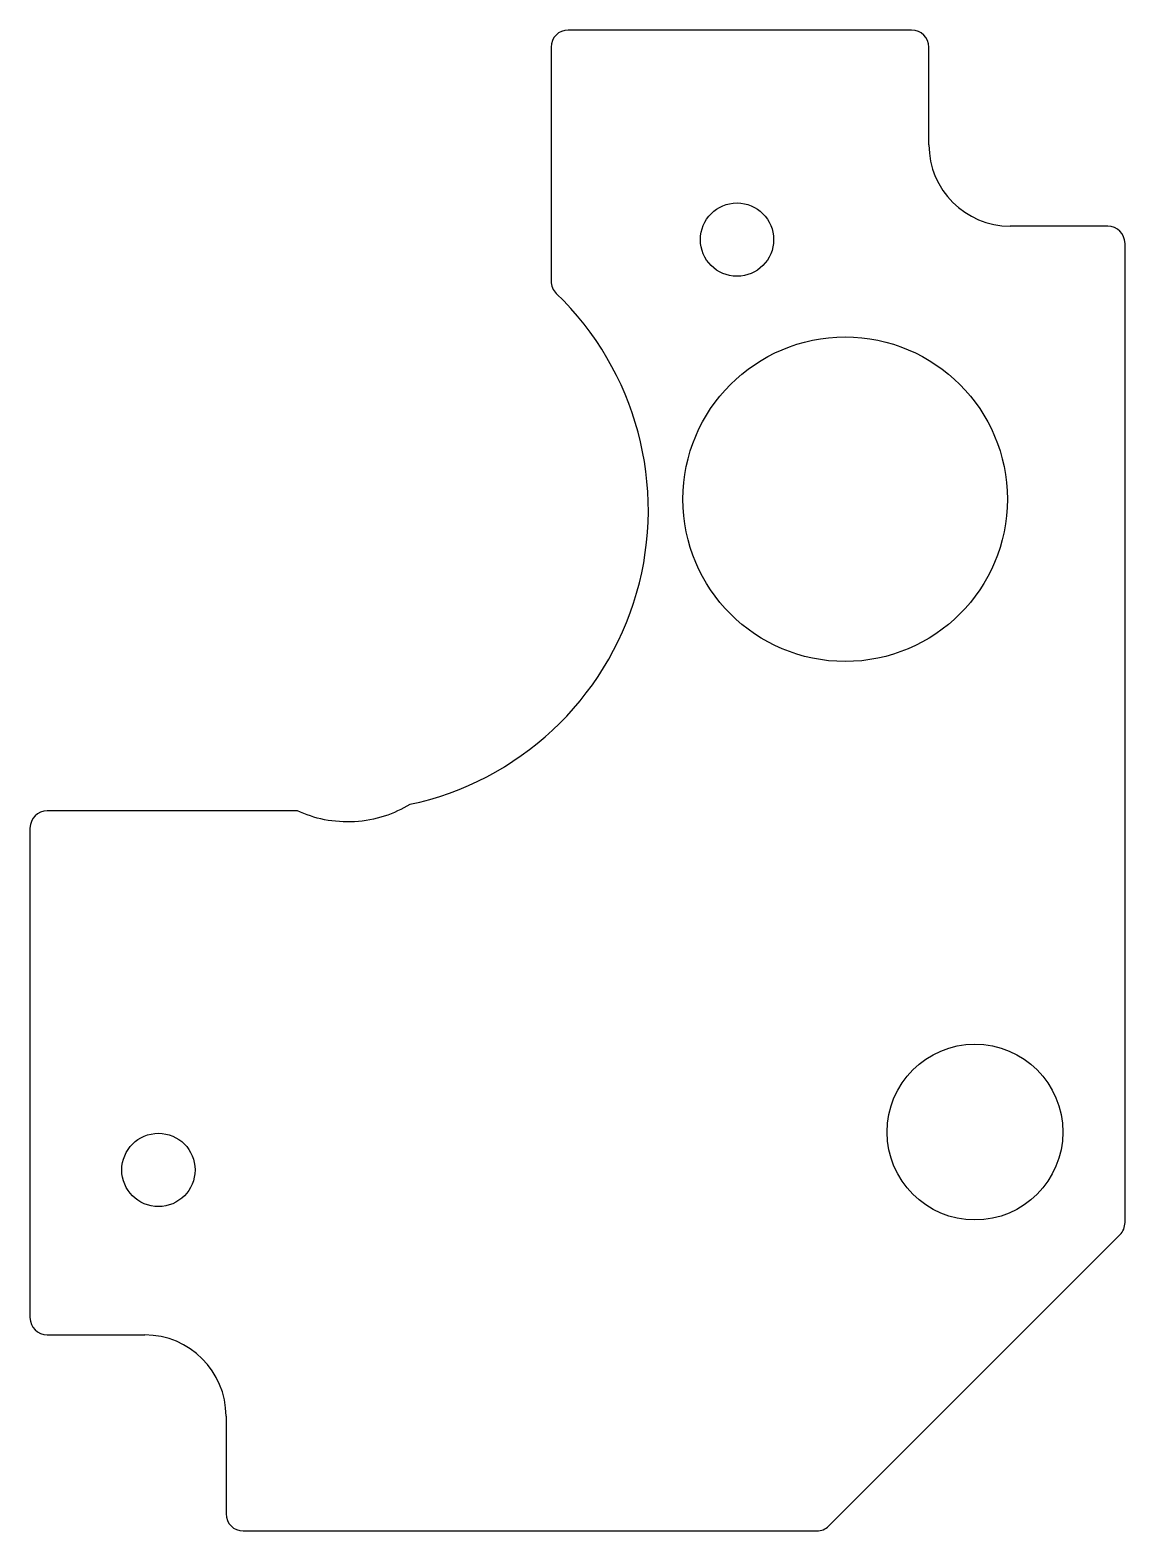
# Model space of a CAD drawing. Header units: inches. Extents: x -2.55 to -0.02, y -3.48 to -0.02.
import ezdxf

# ---------------------------------------------------------------- set-up
doc = ezdxf.new("R2010")
doc.units = ezdxf.units.IN
doc.layers.get('0').update_dxf_attribs({"linetype": 'CONTINUOUS'})

msp = doc.modelspace()

# ---------------------------------------------------------------- linework, layer by layer
for p, q in [((-0.5088, -0.0156), (-1.3025, -0.0156)), ((-1.3425, -0.0556), (-1.3425, -0.5957)), ((-0.4688, -0.2813), (-0.4688, -0.0556)), ((-0.0556, -0.4688), (-0.2813, -0.4688)), ((-0.0156, -2.7716), (-0.0156, -0.5088)), ((-1.9288, -1.82), (-2.5069, -1.82)), ((-2.5469, -1.86), (-2.5469, -2.9913)), ((-0.7002, -3.4727), (-0.0273, -2.7998)), ((-2.5069, -3.0313), (-2.2813, -3.0313)), ((-2.0938, -3.2188), (-2.0938, -3.4444)), ((-2.0538, -3.4844), (-0.7284, -3.4844))]:
    msp.add_line(p, q)
for centre, radius in [((-0.9125, -0.5), 0.0847), ((-0.6625, -1.1), 0.375), ((-0.3625, -2.5625), 0.2031), ((-2.25, -2.65), 0.0847)]:
    msp.add_circle(centre, radius)
for centre, radius, start, end in [((-1.3025, -0.0556), 0.04, 90, 180), ((-0.5088, -0.0556), 0.04, 0, 90), ((-0.2813, -0.2813), 0.1875, 180, 270), ((-0.0556, -0.5088), 0.04, 0, 90), ((-1.3025, -0.5957), 0.04, 180, 226.0622), ((-1.8125, -1.125), 0.695, -78.1017, 46.0622), ((-2.5069, -1.86), 0.04, 90, 180), ((-0.0556, -2.7716), 0.04, -45, 0), ((-2.5069, -2.9913), 0.04, 180, 270), ((-2.2813, -3.2188), 0.1875, 0, 90), ((-2.0538, -3.4444), 0.04, 180, 270), ((-0.7284, -3.4444), 0.04, 270, 315)]:
    msp.add_arc(centre, radius, start, end)
msp.add_open_spline([(-1.6692, -1.8051), (-1.6866, -1.8162), (-1.7264, -1.8352), (-1.7962, -1.8483), (-1.8674, -1.8433), (-1.9098, -1.829), (-1.9288, -1.82)], degree=3)

doc.saveas('drawing.dxf')
